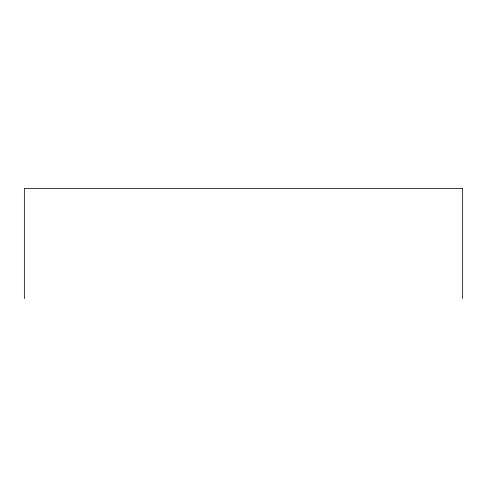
<?xml version="1.0" encoding="UTF-8"?>
<svg xmlns="http://www.w3.org/2000/svg" width="487" height="487" viewBox="0 0 487 487"><rect width="100%" height="100%" fill="white"/><g stroke="black" fill="none" stroke-linecap="round" stroke-linejoin="round"><path stroke-width="0.73" d="M462.65 298.58L462.65 188.42L24.35 188.42L24.35 298.58"/></g></svg>
